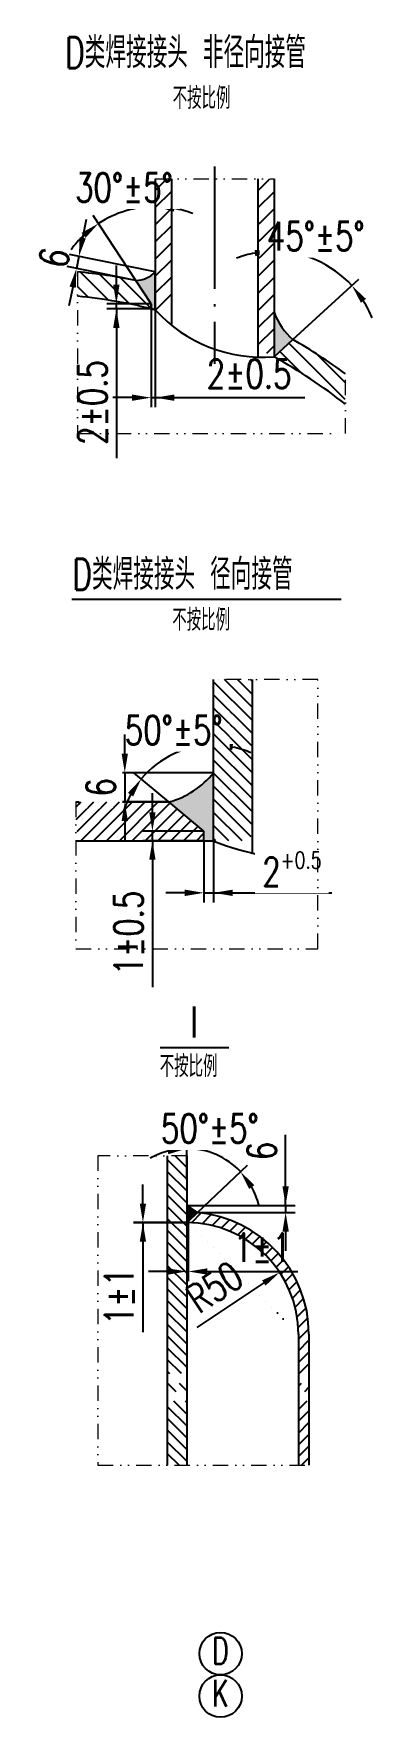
# Model space of a CAD drawing. Extents: x -5195 to 745, y -4429 to 3981.
# Drawn here: x -1943 to -1395, y -1082 to 1563 of the extents above; entities that cross this region are included whole.
import ezdxf

# ---------------------------------------------------------------- set-up
doc = ezdxf.new("R2010")
doc.units = 0
doc.header["$MEASUREMENT"] = 0
doc.linetypes.add('ACAD_ISO04W100', pattern=[30.5, 24, -3, 0.5, -3])
doc.linetypes.add('DIVIDEX2', pattern=[2.5, 1, -0.5, 0, -0.5, 0, -0.5])
doc.layers.get('DEFPOINTS').update_dxf_attribs({"linetype": 'CONTINUOUS'})
for name, color, linetype in [('1中心线', 3, 'ACAD_ISO04W100'), ('3轮廓、图框', 7, 'CONTINUOUS'), ('4文字、标注、剖面线', 5, 'CONTINUOUS'), ('4文字标注', 5, 'CONTINUOUS')]:
    doc.layers.add(name, color=color, linetype=linetype)
doc.layers.add('双点划线', color=5, linetype='DIVIDEX2', lineweight=18)
doc.layers.add('轮廓线', color=7, linetype='CONTINUOUS', lineweight=30)
doc.styles.add('HZ', font='ROMANS.shx', dxfattribs={"width": 0.75, "bigfont": 'hmhz.shx'})
doc.styles.add('样式 2', font='ROMANS.shx', dxfattribs={"width": 0.75, "bigfont": 'hmhz.shx'})
doc.dimstyles.new('总图', dxfattribs={"dimscale": 8, "dimtxt": 3, "dimasz": 2, "dimexe": 1, "dimexo": 0, "dimgap": 1, "dimtad": 1, "dimdec": 4, "dimzin": 11, "dimdsep": 46, "dimtxsty": '样式 2', "dimcen": 0, "dimclrd": 256, "dimclre": 256, "dimclrt": 256, "dimadec": 0, "dimazin": 0, "dimtfac": 0.7, "dimtdec": 4, "dimtmove": 0, "dimatfit": 3, "dimfxl": 1, "dimtolj": 1, "dimtzin": 11, "dimarcsym": 0})
doc.dimstyles.new('总图$2', dxfattribs={"dimscale": 8, "dimtxt": 3, "dimasz": 2, "dimexe": 1, "dimexo": 0, "dimgap": 1, "dimtad": 1, "dimtih": 1, "dimtoh": 1, "dimdec": 0, "dimzin": 11, "dimdsep": 46, "dimtxsty": '样式 2', "dimcen": 0, "dimclrd": 256, "dimclre": 256, "dimclrt": 256, "dimadec": 0, "dimazin": 0, "dimtfac": 0.7, "dimtdec": 0, "dimtmove": 0, "dimatfit": 0, "dimfxl": 1, "dimtfill": 1, "dimtfillclr": 256, "dimtolj": 1, "dimtzin": 11, "dimlwd": -1, "dimlwe": -1, "dimarcsym": 0})
doc.dimstyles.new('我的总图', dxfattribs={"dimscale": 12, "dimtxt": 3, "dimasz": 2, "dimexe": 1, "dimexo": 0, "dimgap": 1, "dimtad": 1, "dimdec": 0, "dimzin": 11, "dimdsep": 46, "dimtxsty": '样式 2', "dimcen": 0, "dimclrd": 5, "dimclre": 256, "dimclrt": 256, "dimadec": 0, "dimazin": 0, "dimtfac": 0.7, "dimtdec": 0, "dimtmove": 0, "dimatfit": 3, "dimfxl": 1, "dimtolj": 1, "dimtzin": 11, "dimarcsym": 0})

# ---------------------------------------------------------------- blocks, each defined once
blk = doc.blocks.new('*D24')
at = {"layer": '4文字标注'}
blk.add_line((-1782.6, 1175.3), (-1849.3, 1277.4), dxfattribs=at)
for start, end in [(90, 123.1682), (68.855, 79.4275), (133.7407, 144.3133)]:
    blk.add_arc((-1752, 1128.6), 162.8, start, end, dxfattribs=at)
for points in [[(-1721.7, 1293.6), (-1722.6, 1283.6), (-1752, 1291.4)], [(-1861.5, 1242.3), (-1867.7, 1250.1), (-1841.1, 1264.9)]]:
    blk.add_solid(points, dxfattribs=at)
at = {"layer": 'DEFPOINTS', "color": 0}
for p in [(-1782.6, 1175.3), (-1758.7, 1138.8), (-1752, 1129.2)]:
    blk.add_point(p, dxfattribs=at)
at = {"layer": '4文字标注', "insert": (-1801.2, 1321.3), "char_height": 45, "attachment_point": 5, "style": '样式 2', "bg_fill": 3, "box_fill_scale": 1.25, "bg_fill_color": 256, "bg_fill_true_color": 13158600, "bg_fill_transparency": 0}
blk.add_mtext('30%%D%%P5%%d', dxfattribs=at)
at = {"layer": 'DEFPOINTS', "color": 0}
for p in [(-1752, 1325.1), (-1813.3, 1279.4)]:
    blk.add_point(p, dxfattribs=at)
blk = doc.blocks.new('*D25')
at = {"layer": '4文字标注', "lineweight": -2}
for p, q in [((-1813.1, 1168.8), (-1813.1, 1198.8)), ((-1758.7, 1138.8), (-1828.1, 1138.8)), ((-1813.1, 1130.8), (-1813.1, 1138.8)), ((-1758.7, 1130.8), (-1828.1, 1130.8)), ((-1813.1, 1130.8), (-1813.1, 896.2)), ((-1813.1, 1100.8), (-1813.1, 1070.8))]:
    blk.add_line(p, q, dxfattribs=at)
at = {"layer": '4文字标注'}
for points in [[(-1818.1, 1168.8), (-1808.1, 1168.8), (-1813.1, 1138.8)], [(-1808.1, 1100.8), (-1818.1, 1100.8), (-1813.1, 1130.8)]]:
    blk.add_solid(points, dxfattribs=at)
at = {"layer": 'DEFPOINTS', "color": 0}
for p in [(-1813.1, 1138.8), (-1758.7, 1138.8), (-1758.7, 1130.8)]:
    blk.add_point(p, dxfattribs=at)
at = {"layer": '4文字标注', "insert": (-1850.6, 983.5), "char_height": 45, "attachment_point": 5, "rotation": 90, "style": '样式 2'}
blk.add_mtext('\\A1;2%%P0.5', dxfattribs=at)
blk = doc.blocks.new('*D26')
at = {"layer": '4文字标注', "lineweight": -2}
for p, q in [((-1758.7, 1130.8), (-1758.7, 976.2)), ((-1752, 1129.2), (-1752, 976.2)), ((-1788.7, 991.2), (-1818.7, 991.2)), ((-1758.7, 991.2), (-1752, 991.2)), ((-1752, 991.2), (-1517.4, 991.2)), ((-1722, 991.2), (-1692, 991.2))]:
    blk.add_line(p, q, dxfattribs=at)
at = {"layer": '4文字标注'}
for points in [[(-1788.7, 986.2), (-1788.7, 996.2), (-1758.7, 991.2)], [(-1722, 996.2), (-1722, 986.2), (-1752, 991.2)]]:
    blk.add_solid(points, dxfattribs=at)
at = {"layer": 'DEFPOINTS', "color": 0}
for p in [(-1758.7, 1130.8), (-1752, 1129.2), (-1752, 991.2)]:
    blk.add_point(p, dxfattribs=at)
at = {"layer": '4文字标注', "insert": (-1604.7, 1028.7), "char_height": 45, "attachment_point": 5, "style": '样式 2'}
blk.add_mtext('\\A1;2%%P0.5', dxfattribs=at)
blk = doc.blocks.new('*D27')
at = {"layer": '4文字标注'}
blk.add_line((-1536, 1082.4), (-1432.2, 1177.3), dxfattribs=at)
for start, end in [(100.3853, 110.7705), (42.4308, 90), (21.6603, 32.0456)]:
    blk.add_arc((-1565.6, 1055.4), 165.7, start, end, dxfattribs=at)
for points in [[(-1595, 1213.4), (-1595.9, 1223.4), (-1565.6, 1221.1)], [(-1421.1, 1146.3), (-1429.1, 1140.3), (-1443.2, 1167.2)]]:
    blk.add_solid(points, dxfattribs=at)
at = {"layer": 'DEFPOINTS', "color": 0}
for p in [(-1565.6, 1325.1), (-1478.4, 1196.4), (-1536, 1082.4), (-1565.6, 1055.4), (-1565.6, 1055.4)]:
    blk.add_point(p, dxfattribs=at)
at = {"layer": '4文字标注', "insert": (-1500, 1245.1), "char_height": 45, "attachment_point": 5, "style": '样式 2', "bg_fill": 3, "box_fill_scale": 1.25, "bg_fill_color": 256, "bg_fill_true_color": 13158600, "bg_fill_transparency": 0}
blk.add_mtext('45%%D%%P5%%D', dxfattribs=at)
blk = doc.blocks.new('*D28')
at = {"layer": '4文字标注'}
blk.add_line((-1730.6, 356), (-1785.5, 402), dxfattribs=at)
for start, end in [(90, 140), (66.7812, 78.3906), (151.6094, 163.2188)]:
    blk.add_arc((-1660.4, 297), 148.3, start, end, dxfattribs=at)
for points in [[(-1630, 447.3), (-1631, 437.3), (-1660.4, 445.3)], [(-1786.7, 364.7), (-1795, 370.3), (-1774, 392.3)]]:
    blk.add_solid(points, dxfattribs=at)
at = {"layer": 'DEFPOINTS', "color": 0}
for p in [(-1741.9, 420.9), (-1730.6, 356), (-1675.5, 309.7), (-1660.4, 295.1)]:
    blk.add_point(p, dxfattribs=at)
at = {"layer": '4文字标注', "insert": (-1723.1, 468.9), "char_height": 45, "attachment_point": 5, "style": '样式 2', "bg_fill": 3, "box_fill_scale": 1.25, "bg_fill_color": 256, "bg_fill_true_color": 13158600, "bg_fill_transparency": 0}
blk.add_mtext('50%%d%%p5%%d', dxfattribs=at)
at = {"layer": 'DEFPOINTS', "color": 0}
blk.add_point((-1660.4, 500.6), dxfattribs=at)
blk = doc.blocks.new('*D29')
at = {"layer": '4文字、标注、剖面线', "color": 5, "lineweight": -2}
for p, q in [((-1756.5, 339.9), (-1756.5, 369.9)), ((-1756.5, 295.1), (-1756.5, 309.9)), ((-1756.5, 295.1), (-1756.5, 65.2)), ((-1756.5, 265.1), (-1756.5, 235.1))]:
    blk.add_line(p, q, dxfattribs=at)
at = {"layer": '4文字、标注、剖面线', "lineweight": -2}
for p, q in [((-1675.6, 309.9), (-1771.5, 309.9)), ((-1674.9, 295.1), (-1771.5, 295.1))]:
    blk.add_line(p, q, dxfattribs=at)
at = {"layer": '4文字、标注、剖面线', "color": 5}
for points in [[(-1761.5, 339.9), (-1751.5, 339.9), (-1756.5, 309.9)], [(-1751.5, 265.1), (-1761.5, 265.1), (-1756.5, 295.1)]]:
    blk.add_solid(points, dxfattribs=at)
at = {"layer": 'DEFPOINTS', "color": 0}
for p in [(-1756.5, 309.9), (-1675.6, 309.9), (-1674.9, 295.1)]:
    blk.add_point(p, dxfattribs=at)
at = {"layer": '4文字、标注、剖面线', "insert": (-1794, 150.1), "char_height": 45, "attachment_point": 5, "rotation": 90, "style": '样式 2', "bg_fill": 3, "box_fill_scale": 1.25, "bg_fill_color": 256, "bg_fill_true_color": 13158600, "bg_fill_transparency": 0}
blk.add_mtext('\\A1;1%%P0.5', dxfattribs=at)
blk = doc.blocks.new('*D30')
at = {"layer": '4文字、标注、剖面线', "lineweight": -2}
for p, q in [((-1675.6, 295.1), (-1675.6, 198.2)), ((-1660.4, 295.1), (-1660.4, 198.2))]:
    blk.add_line(p, q, dxfattribs=at)
at = {"layer": '4文字、标注、剖面线', "color": 5, "lineweight": -2}
for p, q in [((-1705.6, 213.2), (-1735.6, 213.2)), ((-1675.6, 213.2), (-1660.4, 213.2)), ((-1660.4, 213.2), (-1474.6, 213.2)), ((-1630.4, 213.2), (-1600.4, 213.2))]:
    blk.add_line(p, q, dxfattribs=at)
at = {"layer": '4文字、标注、剖面线', "color": 5}
for points in [[(-1705.6, 208.2), (-1705.6, 218.2), (-1675.6, 213.2)], [(-1630.4, 218.2), (-1630.4, 208.2), (-1660.4, 213.2)]]:
    blk.add_solid(points, dxfattribs=at)
at = {"layer": 'DEFPOINTS', "color": 0}
for p in [(-1675.6, 295.1), (-1660.4, 295.1), (-1660.4, 213.2)]:
    blk.add_point(p, dxfattribs=at)
at = {"layer": '4文字、标注、剖面线', "insert": (-1537.5, 250.7), "char_height": 45, "attachment_point": 5, "style": '样式 2', "bg_fill": 3, "box_fill_scale": 1.25, "bg_fill_color": 256, "bg_fill_true_color": 13158600, "bg_fill_transparency": 0}
blk.add_mtext('\\A1;{2{\\H0.58333x;\\S+0.5^ ;}}', dxfattribs=at)
blk = doc.blocks.new('*D31')
at = {"layer": '4文字、标注、剖面线', "color": 5, "lineweight": -2}
for p, q in [((-1799.9, 431.9), (-1799.9, 461.9)), ((-1799.9, 401.9), (-1799.9, 356)), ((-1799.9, 326), (-1799.9, 296))]:
    blk.add_line(p, q, dxfattribs=at)
at = {"layer": '4文字、标注、剖面线', "lineweight": -2}
for p, q in [((-1660.4, 401.9), (-1814.9, 401.9)), ((-1730.6, 356), (-1814.9, 356))]:
    blk.add_line(p, q, dxfattribs=at)
at = {"layer": '4文字、标注、剖面线', "color": 5}
for points in [[(-1804.9, 431.9), (-1794.9, 431.9), (-1799.9, 401.9)], [(-1794.9, 326), (-1804.9, 326), (-1799.9, 356)]]:
    blk.add_solid(points, dxfattribs=at)
at = {"layer": 'DEFPOINTS', "color": 0}
for p in [(-1660.4, 401.9), (-1730.6, 356)]:
    blk.add_point(p, dxfattribs=at)
at = {"layer": '4文字、标注、剖面线', "insert": (-1837.4, 379), "char_height": 45, "attachment_point": 5, "rotation": 90, "style": '样式 2', "bg_fill": 3, "box_fill_scale": 1.25, "bg_fill_color": 256, "bg_fill_true_color": 13158600, "bg_fill_transparency": 0}
blk.add_mtext('\\A1;6', dxfattribs=at)
at = {"layer": 'DEFPOINTS', "color": 0}
blk.add_point((-1799.9, 356), dxfattribs=at)
blk = doc.blocks.new('*D32')
at = {"layer": '4文字标注', "lineweight": -2}
for p, q in [((-1866, 1242.4), (-1860, 1271.8)), ((-1782.6, 1175.3), (-1890.5, 1197.1)), ((-1752.2, 1188.7), (-1886.6, 1216)), ((-1871.9, 1213), (-1875.8, 1194.2)), ((-1881.7, 1164.8), (-1887.7, 1135.3))]:
    blk.add_line(p, q, dxfattribs=at)
at = {"layer": '4文字标注'}
for points in [[(-1870.9, 1243.4), (-1861.1, 1241.4), (-1871.9, 1213)], [(-1876.8, 1163.8), (-1886.6, 1165.7), (-1875.8, 1194.2)]]:
    blk.add_solid(points, dxfattribs=at)
at = {"layer": 'DEFPOINTS', "color": 0}
for p in [(-1875.8, 1194.2), (-1782.6, 1175.3), (-1752.2, 1188.7)]:
    blk.add_point(p, dxfattribs=at)
at = {"layer": '4文字标注', "insert": (-1910.6, 1211), "char_height": 45, "attachment_point": 5, "rotation": 78.5411, "style": '样式 2'}
blk.add_mtext('\\A1;6', dxfattribs=at)
blk = doc.blocks.new('*D51')
at = {"layer": 'DEFPOINTS', "color": 0}
for p in [(-1556.6, -383.1), (-1702.5, -480.2)]:
    blk.add_point(p, dxfattribs=at)
at = {"layer": '轮廓线', "lineweight": -2}
blk.add_line((-1581.6, -399.7), (-1686.9, -469.8), dxfattribs=at)
at = {"layer": '轮廓线'}
blk.add_solid([(-1578.8, -403.9), (-1584.3, -395.6), (-1556.6, -383.1)], dxfattribs=at)
at = {"layer": '轮廓线', "insert": (-1659, -406.2), "char_height": 45, "attachment_point": 5, "rotation": 33.6274, "style": '样式 2'}
blk.add_mtext('\\A1;R50', dxfattribs=at)
blk = doc.blocks.new('*D52')
at = {"layer": '4文字标注'}
for p, q in [((-1702.5, -237.7), (-1702.5, -173.6)), ((-1685.9, -289.2), (-1607.3, -214.5))]:
    blk.add_line(p, q, dxfattribs=at)
for start, end in [(104.8206, 119.6413), (43.5291, 90), (13.8878, 28.7084)]:
    blk.add_arc((-1702.5, -304.9), 116.3, start, end, dxfattribs=at)
for points in [[(-1731.6, -197.5), (-1732.9, -187.5), (-1702.5, -188.6)], [(-1596.4, -246.1), (-1604.5, -252), (-1618.2, -224.8)]]:
    blk.add_solid(points, dxfattribs=at)
at = {"layer": 'DEFPOINTS', "color": 0}
for p in [(-1642.6, -205.2), (-1702.5, -237.7), (-1685.9, -289.2), (-1702.5, -308.6), (-1700.1, -302.7)]:
    blk.add_point(p, dxfattribs=at)
at = {"layer": '4文字标注', "insert": (-1666.4, -156.9), "char_height": 45, "attachment_point": 5, "style": '样式 2', "bg_fill": 3, "box_fill_scale": 1.25, "bg_fill_color": 256, "bg_fill_true_color": 13158600, "bg_fill_transparency": 0}
blk.add_mtext('50%%D%%P5%%D', dxfattribs=at)
blk = doc.blocks.new('*D53')
at = {"layer": '4文字标注', "lineweight": -2}
for p, q in [((-1547.3, -277.8), (-1547.3, -166.9)), ((-1547.3, -247.8), (-1547.3, -217.8)), ((-1702.4, -277.8), (-1532.3, -277.8)), ((-1685.9, -289.2), (-1532.3, -289.2)), ((-1547.3, -277.8), (-1547.3, -289.2)), ((-1547.3, -319.2), (-1547.3, -349.2))]:
    blk.add_line(p, q, dxfattribs=at)
at = {"layer": '4文字标注'}
for points in [[(-1552.3, -247.8), (-1542.3, -247.8), (-1547.3, -277.8)], [(-1542.3, -319.2), (-1552.3, -319.2), (-1547.3, -289.2)]]:
    blk.add_solid(points, dxfattribs=at)
at = {"layer": 'DEFPOINTS', "color": 0}
for p in [(-1702.4, -277.8), (-1685.9, -289.2), (-1547.3, -289.2)]:
    blk.add_point(p, dxfattribs=at)
at = {"layer": '4文字标注', "insert": (-1584.8, -192.4), "char_height": 45, "attachment_point": 5, "rotation": 90, "style": '样式 2'}
blk.add_mtext('\\A1;6', dxfattribs=at)
blk = doc.blocks.new('*D54')
at = {"layer": '4文字标注', "lineweight": -2}
for p, q in [((-1702.5, -305.6), (-1702.5, -396.7)), ((-1700.1, -305.6), (-1700.1, -396.7)), ((-1732.5, -381.7), (-1762.5, -381.7)), ((-1702.5, -381.7), (-1700.1, -381.7)), ((-1670.1, -381.7), (-1528.1, -381.7))]:
    blk.add_line(p, q, dxfattribs=at)
at = {"layer": '4文字标注'}
for points in [[(-1732.5, -386.7), (-1732.5, -376.7), (-1702.5, -381.7)], [(-1670.1, -376.7), (-1670.1, -386.7), (-1700.1, -381.7)]]:
    blk.add_solid(points, dxfattribs=at)
at = {"layer": 'DEFPOINTS', "color": 0}
for p in [(-1702.5, -305.6), (-1700.1, -305.6), (-1700.1, -381.7)]:
    blk.add_point(p, dxfattribs=at)
at = {"layer": '4文字标注', "insert": (-1584.1, -344.2), "char_height": 45, "attachment_point": 5, "style": '样式 2'}
blk.add_mtext('\\A1;1%%P1', dxfattribs=at)
blk = doc.blocks.new('*D55')
at = {"layer": '4文字标注', "lineweight": -2}
for p, q in [((-1771.4, -274.9), (-1771.4, -244.9)), ((-1702.5, -304.9), (-1786.4, -304.9)), ((-1702.5, -305.1), (-1786.4, -305.1)), ((-1771.4, -305.1), (-1771.4, -304.9)), ((-1771.4, -305.1), (-1771.4, -477.1)), ((-1771.4, -335.1), (-1771.4, -365.1))]:
    blk.add_line(p, q, dxfattribs=at)
at = {"layer": '4文字标注'}
for points in [[(-1776.4, -274.9), (-1766.4, -274.9), (-1771.4, -304.9)], [(-1766.4, -335.1), (-1776.4, -335.1), (-1771.4, -305.1)]]:
    blk.add_solid(points, dxfattribs=at)
at = {"layer": 'DEFPOINTS', "color": 0}
for p in [(-1771.4, -304.9), (-1702.5, -304.9), (-1702.5, -305.1)]:
    blk.add_point(p, dxfattribs=at)
at = {"layer": '4文字标注', "insert": (-1808.9, -421.1), "char_height": 45, "attachment_point": 5, "rotation": 90, "style": '样式 2'}
blk.add_mtext('\\A1;1%%P1', dxfattribs=at)
blk = doc.blocks.new('管口符号')
at = {"layer": '4文字标注'}
blk.add_circle((-1249.14, -514.69), 4, dxfattribs=at)
at = {"layer": '4文字标注', "style": '样式 2', "width": 0.7}
for tag, p, height in [('A', (-1250.76, -516.64), 5), ('1', (-1247.74, -516.63), 2)]:
    blk.add_attdef(tag, p, '', height=height, dxfattribs=at)

msp = doc.modelspace()

# ---------------------------------------------------------------- hatches: boundary and pattern name
at = {"layer": '4文字、标注、剖面线'}
h = msp.add_hatch(dxfattribs=at)
h.set_pattern_fill('ANSI31', color=256, scale=4.112027, angle=90, style=0)
h.set_pattern_definition([(135, (-12198.15, 2910.471), (-9.231764, -9.231764), [])])
h.paths.add_polyline_path([(-1733.19627, -686.16026), (-1702.48351, -686.16026), (-1702.48351, -585.09097), (-1733.19627, -585.09097)])
h.paths.add_polyline_path([(-1733.19627, -542.10388), (-1702.48351, -542.10388), (-1702.48351, -199.74668), (-1733.19627, -199.74668)])
h.paths.add_polyline_path([(-1702.48351, -556.94209), (-1733.19627, -556.94209), (-1733.19627, -570.25276), (-1702.48351, -570.25276)])
h = msp.add_hatch(dxfattribs=at)
h.set_pattern_fill('ANSI31', color=256, scale=4.112027, style=0)
h.set_pattern_definition([(45, (-12198.15, 2910.471), (-9.231764, 9.231764), [])])
h.paths.add_polyline_path([(-1527.25081, -686.16026), (-1510.8027, -686.16026), (-1510.8027, -585.09097), (-1527.25081, -585.09097)])
edge = h.paths.add_edge_path()
edge.add_line((-1527.25081, -542.10388), (-1510.8027, -542.10388))
edge.add_line((-1510.8027, -542.10388), (-1510.8027, -480.17248))
edge.add_arc((-1702.48351, -480.17248), 191.68081, 0, 85.04365594)
edge.add_line((-1685.92292, -289.2084), (-1700.07672, -302.65349))
edge.add_line((-1700.07672, -302.65349), (-1700.07672, -304.9563))
edge.add_arc((-1702.48351, -480.17248), 175.2327, 0, 89.21302807, ccw=False)
edge.add_line((-1527.25081, -480.17248), (-1527.25081, -542.10388))
h.paths.add_polyline_path([(-1510.8027, -556.94209), (-1527.25081, -556.94209), (-1527.25081, -570.25276), (-1510.8027, -570.25276)])
at = {"layer": '4文字标注'}
h = msp.add_hatch(color=256, dxfattribs=at)
edge = h.paths.add_edge_path()
edge.add_arc((-1766.62869, 487.68716), 136.54026, 285.28293114, 321.09696689)
edge.add_line((-1660.37171, 401.9393), (-1660.37171, 294.62624))
edge.add_arc((-1488.65971, 736.94777), 474.48218, 248.64033746, 248.7834746, ccw=False)
edge.add_line((-1661.47619, 295.0566), (-1675.60144, 295.0566))
edge.add_line((-1675.60144, 295.0566), (-1675.60144, 309.88322))
edge.add_line((-1675.60144, 309.88322), (-1730.63863, 355.97552))
msp.add_hatch(color=256, dxfattribs=at).paths.add_polyline_path([(-1702.48351, -304.93977, -0.0034338263), (-1700.07672, -304.9563), (-1700.07672, -302.65349), (-1685.92292, -289.2084), (-1702.48351, -277.74063)])

# ---------------------------------------------------------------- linework, layer by layer
at = {"layer": '1中心线', "ltscale": 8}
msp.add_line((-1658.79954, 1354.17291), (-1658.79954, 1044.22022), dxfattribs=at)
at = {"layer": '3轮廓、图框'}
for p, q in [((-1733.19627, -199.74668), (-1733.19627, -542.10388)), ((-1702.48351, -199.74668), (-1702.48351, -542.10388)), ((-1700.07672, -302.65349), (-1685.92292, -289.2084)), ((-1527.25081, -480.17248), (-1527.25081, -542.10388)), ((-1510.8027, -480.17248), (-1510.8027, -542.10388)), ((-1733.19627, -542.10388), (-1733.19627, -686.16026)), ((-1702.48351, -542.10388), (-1702.48351, -686.16026)), ((-1527.25081, -542.10388), (-1527.25081, -686.16026)), ((-1510.8027, -542.10388), (-1510.8027, -686.16026))]:
    msp.add_line(p, q, dxfattribs=at)
at = {"layer": '3轮廓、图框', "color": 7, "linetype": 'Continuous'}
for centre, radius, start, end in [((-1583.61519, 1282.25704), 227.60678, 222.27040677, 274.54990362), ((-1950.76, 354.47469), 799.76872, 51.54384819, 61.20746075), ((-1488.65971, 736.94777), 474.48218, 248.64033746, 269.03149876)]:
    msp.add_arc(centre, radius, start, end, dxfattribs=at)
at = {"layer": '3轮廓、图框'}
for radius, end in [(191.68081, 85.04365594), (175.2327, 90)]:
    msp.add_arc((-1702.48351, -480.17248), radius, 0, end, dxfattribs=at)
at = {"layer": '4文字标注'}
for p, q in [((-1882.80629, 674.45567), (-1460.27833, 674.45567)), ((-1744.2608, -29.85111), (-1636.5666, -29.85111))]:
    msp.add_line(p, q, dxfattribs=at)
at = {"layer": '双点划线', "ltscale": 24}
for p, q in [((-1453.37142, 935.1177), (-1453.37142, 1028.7043)), ((-1874.1516, 935.1177), (-1453.37142, 935.1177)), ((-1496.67976, 548.5067), (-1660.37171, 548.5067)), ((-1842.11589, -199.74668), (-1842.11589, -686.16026)), ((-1702.48351, -199.74668), (-1842.11589, -199.74668)), ((-1842.11589, -686.16026), (-1510.8027, -686.16026))]:
    msp.add_line(p, q, dxfattribs=at)

# ---------------------------------------------------------------- block references
at = {"layer": '4文字标注', "xscale": 8.333333333333325, "yscale": 8.333333333333325, "zscale": 8.333333333333325}
for p, values in [((8760.06594, 3306.93482), {'A': 'D'}), ((8760.06594, 3240.26815), {'A': 'K'})]:
    msp.add_blockref('管口符号', p, dxfattribs=at).add_auto_attribs(values)

# ---------------------------------------------------------------- texts
at = {"layer": '4文字标注', "width": 0.7}
for s, height, style, p in [('D类焊接接头 非径向接管', 48.7351352, '样式 2', (-1893.44694, 1509.04399)), ('不按比例', 34.114595, 'HZ', (-1724.64477, 1444.8186)), ('D类焊接接头 径向接管', 48.7351352, '样式 2', (-1882.05143, 689.30817)), ('不按比例', 34.114595, 'HZ', (-1725.37817, 625.08279)), ('I', 48.73514, '样式 2', (-1696.92464, -14.24015)), ('不按比例', 34.114595, 'HZ', (-1744.99215, -76.32646))]:
    msp.add_text(s, height=height, dxfattribs=dict(at, style=style)).set_placement(p)

# ---------------------------------------------------------------- dimensions: what is measured, and where the dimension line sits
at = {"layer": '轮廓线'}
dim = msp.add_radius_dim(center=(-1702.48351, -480.17248), mpoint=(-1556.57494, -383.13027), text='R50', dimstyle='总图', override={"dimscale": 15, "dimdec": 1, "dimtxsty": '样式 2', "dimtdec": 1}, dxfattribs=at)
dim.commit()
dim.dimension.update_dxf_attribs({"geometry": '*D51', "text_midpoint": (-1638.25951, -437.45779), "dimtype": 164})

# ---------------------------------------------------------------- next in the draw order: dimensions: what is measured, and where the dimension line sits
at = {"layer": '4文字标注'}
for base, line1, line2, text, picture, middle in [((-1813.32445, 1279.40613), ((-1752.03934, 1325.10345), (-1752.03934, 1129.16179)), ((-1758.70268, 1138.76578), (-1782.55468, 1175.25964)), '30%%D%%P5%%d', '*D24', (-1801.22208, 1283.7746)), ((-1741.87069, 420.92775), ((-1660.37171, 295.0566), (-1660.37171, 500.63134)), ((-1675.50134, 309.70983), (-1730.63863, 355.97552)), '50%%d%%p5%%d', '*D28', (-1723.05123, 431.43123)), ((-1642.61713, -205.22903), ((-1702.48351, -237.66124), (-1702.48351, -308.63853)), ((-1700.07672, -302.65349), (-1685.92292, -289.2084)), '50%%D%%P5%%D', '*D52', (-1666.36805, -194.38712))]:
    dim = msp.add_angular_dim_2l(base=base, line1=line1, line2=line2, text=text, dimstyle='总图$2', override={"dimscale": 15}, dxfattribs=at)
    dim.commit()
    dim.dimension.update_dxf_attribs({"geometry": picture, "text_midpoint": middle, "dimtype": 162})

# ---------------------------------------------------------------- next in the draw order: hatches: boundary and pattern name
h = msp.add_hatch(color=256, dxfattribs=at)
edge = h.paths.add_edge_path()
edge.add_arc((-1460.74162, 1165.98278), 112.42005, 201.1912067, 228.00688679)
edge.add_line((-1535.95527, 1082.42936), (-1565.55974, 1055.36753))
edge.add_line((-1565.55974, 1055.36753), (-1565.55974, 1125.34502))
edge = h.paths.add_edge_path()
edge.add_arc((-1784.1154, 1219.80877), 44.57645, 272.00645795, 315.78193181)
edge.add_line((-1752.16787, 1188.72154), (-1752.03934, 1129.16179))
edge.add_arc((-1950.76, 354.47469), 799.76872, 75.61284965, 76.10513307)
edge.add_line((-1758.70268, 1130.84058), (-1758.70268, 1138.76578))
edge.add_line((-1758.70268, 1138.76578), (-1782.55468, 1175.25964))

# ---------------------------------------------------------------- next in the draw order: linework, layer by layer
at = {"layer": '1中心线', "color": 5}
msp.add_line((-1758.70268, 1130.84058), (-1758.70268, 1138.76578), dxfattribs=at)
at = {"layer": '3轮廓、图框', "color": 7, "linetype": 'Continuous'}
for p, q in [((-1752.03934, 1334.95471), (-1752.03934, 1129.16179)), ((-1726.7314, 1334.95471), (-1726.7314, 1105.27512)), ((-1758.70268, 1138.76578), (-1782.55468, 1175.25964))]:
    msp.add_line(p, q, dxfattribs=at)
at = {"layer": '3轮廓、图框'}
for p, q in [((-1752.03934, 1129.16179), (-1752.16787, 1188.72154)), ((-1758.70268, 1138.76578), (-1758.70268, 1130.84058)), ((-1758.70268, 1130.84058), (-1752.03934, 1129.16179)), ((-1685.92292, -289.2084), (-1702.48351, -277.74063)), ((-1702.37776, -304.93977), (-1700.07672, -304.93977)), ((-1700.07672, -305.58199), (-1700.07672, -302.65349))]:
    msp.add_line(p, q, dxfattribs=at)
at = {"layer": '3轮廓、图框', "color": 7, "linetype": 'Continuous'}
for radius, start, end in [(837.84304, 78.41859835, 84.75381785), (799.76872, 75.61284965, 84.5033132)]:
    msp.add_arc((-1950.76, 354.47469), radius, start, end, dxfattribs=at)
at = {"layer": '3轮廓、图框'}
msp.add_arc((-1784.1154, 1219.80877), 44.57645, 272.00645795, 315.78193181, dxfattribs=at)
at = {"layer": '双点划线', "ltscale": 24}
msp.add_line((-1874.1516, 1188.80803), (-1874.1516, 935.1177), dxfattribs=at)

# ---------------------------------------------------------------- next in the draw order: dimensions: what is measured, and where the dimension line sits
at = {"layer": '4文字、标注、剖面线'}
dim = msp.add_linear_dim(base=(-1756.47052, 309.88322), p1=(-1674.89466, 295.0566), p2=(-1675.60144, 309.88322), angle=90, text='1%%P0.5', dimstyle='我的总图', override={"dimscale": 15, "dimfxl": 1.25, "dimtfill": 1, "dimarcsym": 1}, dxfattribs=at)
dim.commit()
dim.dimension.update_dxf_attribs({"geometry": '*D29', "text_midpoint": (-1756.47052, 150.14588), "dimtype": 160})
at = {"layer": '4文字标注'}
for base, p1, p2, angle, text, picture, middle in [((-1875.76545, 1194.15403), (-1752.16787, 1188.72154), (-1782.55468, 1175.25964), 78.54106116, '6', '*D32', (-1873.85524, 1203.57757)), ((-1813.10903, 1138.76578), (-1758.70268, 1130.84058), (-1758.70268, 1138.76578), 90, '2%%P0.5', '*D25', (-1813.10903, 983.51915)), ((-1547.27379, -289.2084), (-1702.37776, -277.81386), (-1685.92292, -289.2084), 90, '6', '*D53', (-1547.27379, -192.36743)), ((-1771.3595, -304.93977), (-1702.48351, -305.12551), (-1702.48351, -304.93977), 90, '1%%P1', '*D55', (-1771.3595, -421.10765))]:
    dim = msp.add_linear_dim(base=base, p1=p1, p2=p2, angle=angle, text=text, dimstyle='总图', override={"dimscale": 15}, dxfattribs=at)
    dim.commit()
    dim.dimension.update_dxf_attribs({"geometry": picture, "text_midpoint": middle, "dimtype": 160})
dim = msp.add_linear_dim(base=(-1752.03934, 991.214), p1=(-1758.70268, 1130.84058), p2=(-1752.03934, 1129.16179), text='2%%P0.5', dimstyle='总图', override={"dimscale": 15}, dxfattribs=at)
dim.commit()
dim.dimension.update_dxf_attribs({"geometry": '*D26', "text_midpoint": (-1604.71791, 991.214), "dimtype": 160})
dim = msp.add_linear_dim(base=(-1700.07672, -381.72478), p1=(-1702.48351, -305.58199), p2=(-1700.07672, -305.58199), text='1%%P1', dimstyle='总图', override={"dimscale": 15}, dxfattribs=at)
dim.commit()
dim.dimension.update_dxf_attribs({"geometry": '*D54', "text_midpoint": (-1584.09458, -344.22478)})

# ---------------------------------------------------------------- next in the draw order: linework, layer by layer
at = {"layer": '3轮廓、图框', "color": 7, "linetype": 'Continuous'}
for p in [(-1876.63558, 355.97552), (-1675.60144, 309.88322)]:
    msp.add_line(p, (-1730.63863, 355.97552), dxfattribs=at)
at = {"layer": '双点划线', "ltscale": 24}
msp.add_line((-1876.63558, 125.27057), (-1496.67976, 125.27057), dxfattribs=at)

# ---------------------------------------------------------------- next in the draw order: dimensions: what is measured, and where the dimension line sits
at = {"layer": '4文字、标注、剖面线'}
dim = msp.add_linear_dim(base=(-1660.37171, 213.21909), p1=(-1675.60144, 295.0566), p2=(-1660.37171, 295.0566), text='{2{\\H0.58333x;\\S+0.5^ ;}}', dimstyle='我的总图', override={"dimscale": 15, "dimfxl": 1.25, "dimtfill": 1, "dimarcsym": 1}, dxfattribs=at)
dim.commit()
dim.dimension.update_dxf_attribs({"geometry": '*D30', "text_midpoint": (-1537.49244, 213.21909), "dimtype": 160})
at = {"layer": '4文字标注'}
dim = msp.add_angular_dim_2l(base=(-1478.43798, 1196.35938), line1=((-1565.55974, 1325.10345), (-1565.55974, 1055.36753)), line2=((-1565.55974, 1055.36753), (-1535.95527, 1082.42936)), text='45%%D%%P5%%D', dimstyle='总图$2', override={"dimscale": 15}, dxfattribs=at)
dim.commit()
dim.dimension.update_dxf_attribs({"geometry": '*D27', "text_midpoint": (-1500.00324, 1207.58858), "dimtype": 162})

# ---------------------------------------------------------------- next in the draw order: hatches: boundary and pattern name
h = msp.add_hatch(dxfattribs=at)
h.set_pattern_fill('ANSI31', color=256, scale=152.297297, style=0)
h.set_pattern_definition([(45, (-6976.807, -17127.073), (-13.461306, 13.461306), [])])
h.paths.add_polyline_path([(-1565.55974, 1334.95471), (-1590.86769, 1334.95471), (-1590.86769, 1068.69282, -0.0089413198), (-1565.55974, 1055.36753)])
edge = h.paths.add_edge_path()
edge.add_arc((-1735.86924, 1134.31556), 9.13784, 254.59407248, 360)
edge.add_line((-1726.7314, 1134.31556), (-1726.7314, 1334.95471))
edge.add_line((-1726.7314, 1334.95471), (-1752.03934, 1334.95471))
edge.add_line((-1752.03934, 1334.95471), (-1752.03934, 1129.16179))
edge.add_arc((-1950.76, 354.47469), 799.76872, 74.59407248, 75.61284965, ccw=False)
h = msp.add_hatch(dxfattribs=at)
h.set_pattern_fill('ANSI31', color=256, scale=152.297297, angle=90, style=0)
h.set_pattern_definition([(135, (-6976.807, -17127.073), (-13.461306, -13.461306), [])])
h.paths.add_polyline_path([(-1874.1516, 1188.80803), (-1874.1516, 1150.56587, -0.0366603841), (-1758.70268, 1130.84058), (-1758.70268, 1138.76578), (-1782.55468, 1175.25964, 0.0276496526)])
h.paths.add_polyline_path([(-1535.95527, 1082.42936), (-1565.55974, 1055.36753, -0.0381721751), (-1463.4852, 988.66179), (-1453.37142, 988.66179), (-1453.37142, 1028.7043, 0.0294227966)])
h = msp.add_hatch(dxfattribs=at)
h.set_pattern_fill('ANSI31', color=256, scale=4.568919, angle=90, style=0)
h.set_pattern_definition([(135, (-12170.702, 1290), (-10.257516, -10.257516), [])])
h.paths.add_polyline_path([(-1599.45279, 548.5067), (-1660.37171, 548.5067), (-1660.37171, 295.0566), (-1613.15955, 295.0566, 0.4142135624), (-1599.45279, 308.76335)])

# ---------------------------------------------------------------- next in the draw order: linework, layer by layer
at = {"layer": '3轮廓、图框', "color": 7, "linetype": 'Continuous'}
for p, q in [((-1590.86769, 1334.95471), (-1590.86769, 1054.76583)), ((-1565.55974, 1334.95471), (-1565.55974, 1055.36753)), ((-1565.55974, 1055.36753), (-1535.95527, 1082.42936)), ((-1660.37171, 295.0566), (-1660.37171, 548.5067)), ((-1599.45279, 275.58215), (-1599.45279, 548.5067)), ((-1876.63558, 295.0566), (-1661.47619, 295.0566)), ((-1675.60144, 295.0566), (-1675.60144, 309.88322))]:
    msp.add_line(p, q, dxfattribs=at)
at = {"layer": '3轮廓、图框'}
msp.add_arc((-1460.74162, 1165.98278), 112.42005, 201.1912067, 228.00688679, dxfattribs=at)
at = {"layer": '3轮廓、图框', "color": 7, "linetype": 'Continuous'}
msp.add_arc((-1950.76, 354.47469), 837.84304, 53.58328637, 60.32454977, dxfattribs=at)
at = {"layer": '双点划线', "ltscale": 24}
for p, q in [((-1752.03934, 1334.95471), (-1565.55974, 1334.95471)), ((-1496.67976, 125.27057), (-1496.67976, 548.5067))]:
    msp.add_line(p, q, dxfattribs=at)

# ---------------------------------------------------------------- next in the draw order: dimensions: what is measured, and where the dimension line sits
at = {"layer": '4文字、标注、剖面线'}
dim = msp.add_linear_dim(base=(-1799.8624, 355.97552), p1=(-1660.37171, 401.9393), p2=(-1730.63863, 355.97552), angle=90, text='6', dimstyle='我的总图', override={"dimscale": 15, "dimfxl": 1.25, "dimtfill": 1, "dimarcsym": 1}, dxfattribs=at)
dim.commit()
dim.dimension.update_dxf_attribs({"geometry": '*D31', "text_midpoint": (-1799.8624, 378.95741), "dimtype": 160})

# ---------------------------------------------------------------- next in the draw order: hatches: boundary and pattern name
at = {"layer": '4文字标注'}
h = msp.add_hatch(dxfattribs=at)
h.set_pattern_fill('ANSI31', color=256, scale=114.222973, style=0)
h.set_pattern_definition([(45, (-7657.699, -17911.7), (-10.09598, 10.09598), [])])
h.paths.add_polyline_path([(-1730.63863, 355.97552), (-1876.63558, 355.97552, 0.0231544075), (-1875.8721, 322.25314, 0.0270727652), (-1872.50804, 295.0566), (-1675.60144, 295.0566), (-1675.60144, 309.79383)])

# ---------------------------------------------------------------- next in the draw order: linework, layer by layer
at = {"layer": '3轮廓、图框'}
msp.add_arc((-1766.62869, 487.68716), 136.54026, 285.28293114, 321.09696689, dxfattribs=at)
at = {"layer": '双点划线', "ltscale": 24}
msp.add_line((-1876.63558, 355.97552), (-1876.63558, 125.27057), dxfattribs=at)

doc.saveas('drawing.dxf')
